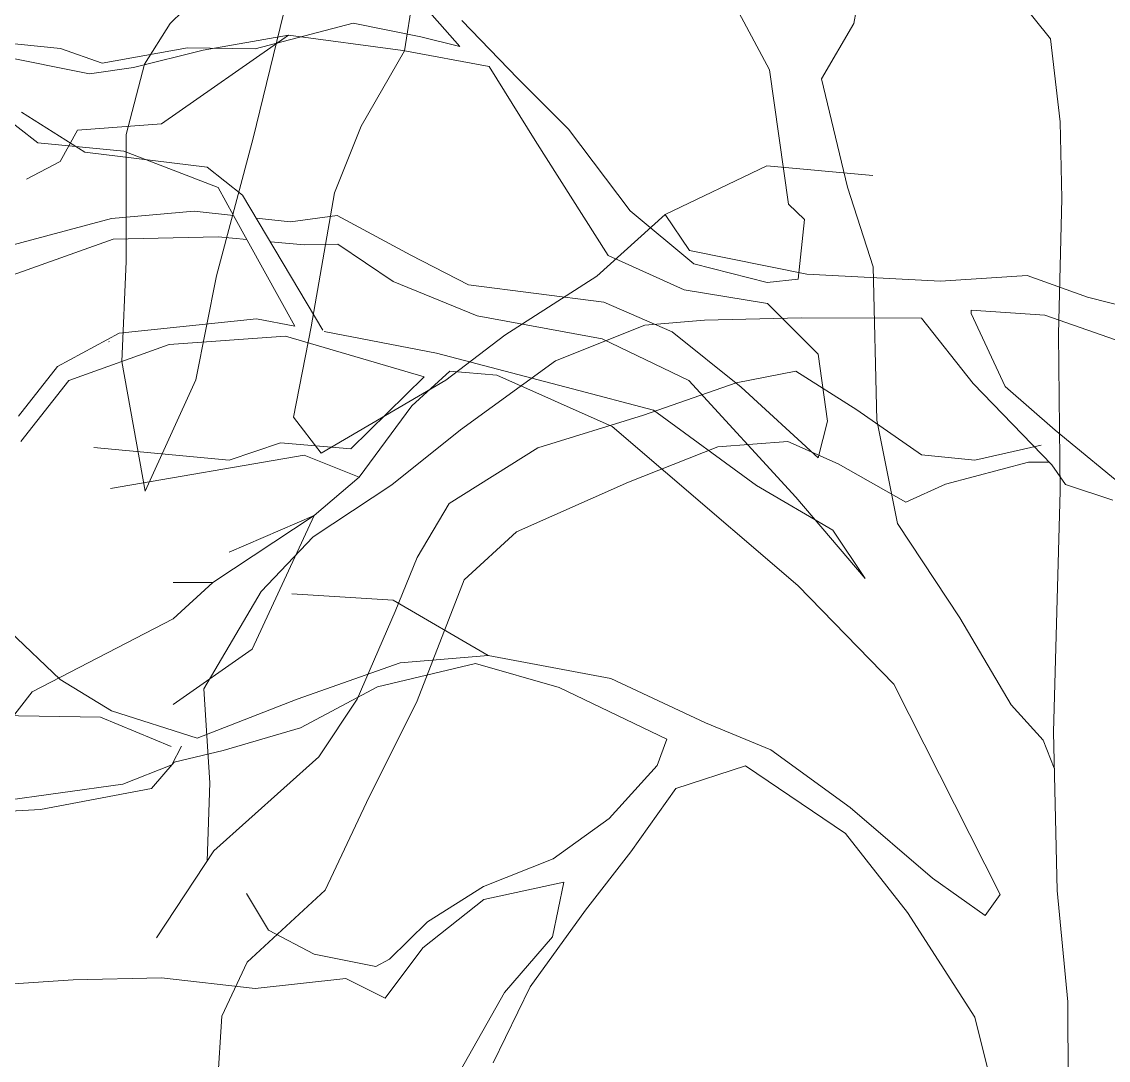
# Model space of a CAD drawing. Header units: millimetres. Extents: x -13512 to 8923, y -6533 to 5096.
# Drawn here: x -696.2 to -462.3, y -2732.4 to -2508.8 of the extents above; entities that cross this region are included whole.
import ezdxf

# ---------------------------------------------------------------- set-up
doc = ezdxf.new("R2010")
doc.units = ezdxf.units.MM
for name, color, linetype, lineweight in [('A-ELEWACJA CIENKA', 11, 'Continuous', 13), ('B-materiały', 9, 'Continuous', 0), ('Layer1', 7, 'Continuous', 0)]:
    doc.layers.add(name, color=color, linetype=linetype, lineweight=lineweight)

# ---------------------------------------------------------------- blocks, each defined once
blk = doc.blocks.new('A$C2EBD462E')
at = {"layer": 'B-materiały'}
for p, q in [((-69.3, 548.61), (-96.72, 583.03)), ((-108.64, 568.21), (-111.59, 551.94)), ((-196.38, 547.02), (-211.9, 564.51)), ((-129.77, 541.98), (-138.57, 558.52)), ((-240.5, 546.47), (-219.41, 552.03)), ((-219.41, 552.03), (-204.81, 549.04)), ((-195.96, 552.62), (-183.91, 540.07)), ((-111.59, 551.94), (-118.55, 540.03)), ((-308.16, 549.25), (-282.4, 546.54)), ((-233.31, 549.45), (-260.64, 530.34)), ((-233.31, 549.45), (-251.66, 546.19)), ((-208.65, 546.15), (-233.31, 549.45)), ((-204.81, 549.04), (-196.38, 547.02)), ((-67.18, 530.78), (-69.3, 548.61)), ((-276.12, 541.11), (-303.63, 546.57)), ((-282.4, 546.54), (-273.38, 543.42)), ((-273.38, 543.42), (-255.03, 546.67)), ((-251.66, 546.19), (-266.65, 542.47)), ((-255.03, 546.67), (-240.5, 546.47)), ((-190.12, 542.71), (-208.65, 546.15)), ((-180.23, 526.75), (-190.12, 542.71)), ((-266.65, 542.47), (-276.12, 541.11)), ((-125.7, 513.04), (-129.77, 541.98)), ((-183.91, 540.07), (-173.03, 529.17)), ((-118.55, 540.03), (-112.94, 516.71)), ((-287.24, 526.25), (-302.05, 537.61)), ((-290.76, 532.86), (-277.14, 524.27)), ((-278.69, 528.99), (-282.45, 522.21)), ((-260.64, 530.34), (-278.69, 528.99)), ((-173.03, 529.17), (-159.74, 511.63)), ((-66.83, 514.26), (-67.18, 530.78)), ((-268.76, 524.48), (-287.24, 526.25)), ((-164.52, 502.01), (-180.23, 526.75)), ((-277.14, 524.27), (-250.8, 521.02)), ((-248.45, 516.61), (-268.76, 524.48)), ((-282.45, 522.21), (-289.72, 518.41)), ((-250.8, 521.02), (-243.21, 515.02)), ((-245.11, 510.58), (-248.45, 516.61)), ((-243.21, 515.02), (-225.88, 485.9)), ((-112.94, 516.71), (-107.48, 499.53)), ((-122.26, 509.77), (-125.7, 513.04)), ((-67.58, 485.05), (-66.83, 514.26)), ((-299.17, 502.55), (-271.42, 509.95)), ((-271.42, 509.95), (-253.59, 511.51)), ((-253.59, 511.51), (-245.11, 510.58)), ((-231.92, 486.81), (-245.11, 510.58)), ((-240.25, 510.05), (-232.86, 509.24)), ((-232.86, 509.24), (-222.84, 510.6)), ((-222.84, 510.6), (-206.98, 502.06)), ((-159.74, 511.63), (-146.05, 500.24)), ((-123.62, 496.89), (-122.26, 509.77)), ((-271, 505.49), (-313.39, 490.46)), ((-248.42, 506.05), (-271, 505.49)), ((-242.27, 505.46), (-248.42, 506.05)), ((-229.94, 504.28), (-237.07, 504.96)), ((-222.68, 504.46), (-229.94, 504.28)), ((-210.75, 496.38), (-222.68, 504.46)), ((-206.98, 502.06), (-194.53, 495.67)), ((-148.14, 494.6), (-164.52, 502.01)), ((-146.05, 500.24), (-130.3, 496.16)), ((-107.48, 499.53), (-106.66, 466.59)), ((-192.69, 489.01), (-210.75, 496.38)), ((-130.3, 496.16), (-123.62, 496.89)), ((-194.53, 495.67), (-165.39, 491.93)), ((-130.19, 491.7), (-148.14, 494.6)), ((-165.39, 491.93), (-150.71, 485.6)), ((-119.3, 480.8), (-130.19, 491.7)), ((-165.75, 484.1), (-192.69, 489.01)), ((-269.75, 485.27), (-240.16, 488.38)), ((-240.16, 488.38), (-231.92, 486.81)), ((-269.75, 485.27), (-283.05, 478.1)), ((-233.92, 484.63), (-259.01, 482.88)), ((-204.09, 475.88), (-233.92, 484.63)), ((-225.64, 485.61), (-201.43, 480.97)), ((-150.71, 485.6), (-135.88, 473.68)), ((-67.17, 451.38), (-67.58, 485.05)), ((-259.01, 482.88), (-280.61, 475.08)), ((-271.97, 483.48), (-271.92, 483.43)), ((-147.09, 475.07), (-165.75, 484.1)), ((-201.43, 480.97), (-172.19, 473.33)), ((-117.26, 466.32), (-119.3, 480.8)), ((-283.05, 478.1), (-291.42, 467.41)), ((-198.54, 477.14), (-206.73, 469.67)), ((-188.46, 476.27), (-198.54, 477.14)), ((-280.61, 475.08), (-290.89, 461.97)), ((-219.91, 460.4), (-204.09, 475.88)), ((-163.6, 465.16), (-188.46, 476.27)), ((-124.12, 449.95), (-147.09, 475.07)), ((-172.19, 473.33), (-154.75, 468.74)), ((-135.88, 473.68), (-119.3, 458.45)), ((-206.73, 469.67), (-218.08, 454.3)), ((-154.75, 468.74), (-132.56, 452.53)), ((-119.3, 458.45), (-117.26, 466.32)), ((-106.66, 466.59), (-102.19, 444.35)), ((-152.18, 455.39), (-163.6, 465.16)), ((-246.09, 457.94), (-235.02, 461.7)), ((-235.02, 461.7), (-219.91, 460.4)), ((-275.18, 460.65), (-260.64, 459.3)), ((-229.93, 459.03), (-271.64, 451.84)), ((-260.64, 459.3), (-246.09, 457.94)), ((-218.08, 454.3), (-229.93, 459.03)), ((-218.08, 454.3), (-227.79, 446.01)), ((-123.64, 430.97), (-152.18, 455.39)), ((-132.56, 452.53), (-116.12, 442.89)), ((-68.66, 399.39), (-67.17, 451.38)), ((-109.15, 432.45), (-124.12, 449.95)), ((-227.79, 446.01), (-249.6, 431.64)), ((-227.79, 446.01), (-246.09, 438.15)), ((-241.08, 417.27), (-227.79, 446.01)), ((-102.19, 444.35), (-88.83, 424.02)), ((-116.12, 442.89), (-109.15, 432.45)), ((-249.6, 431.64), (-258.13, 423.77)), ((-249.6, 431.64), (-258.13, 431.64)), ((-103, 409.7), (-123.64, 430.97)), ((-232.55, 429.2), (-210.74, 427.84)), ((-210.74, 427.84), (-190.3, 415.89)), ((-258.13, 423.77), (-288.47, 408.05)), ((-88.83, 424.02), (-77.75, 405.3)), ((-293.24, 421.06), (-282.45, 410.76)), ((-258.13, 405.33), (-241.08, 417.27)), ((-231.4, 406.48), (-209.25, 414.3)), ((-193.05, 414.15), (-214.15, 409.15)), ((-209.25, 414.3), (-190.3, 415.89)), ((-175.04, 409.01), (-193.05, 414.15)), ((-190.3, 415.89), (-163.92, 410.97)), ((-282.45, 410.76), (-271.42, 403.98)), ((-163.92, 410.97), (-143.57, 401.42)), ((-80.08, 364.46), (-103, 409.7)), ((-288.47, 408.05), (-295.74, 398.83)), ((-214.15, 409.15), (-230.69, 400.36)), ((-151.86, 397.86), (-175.04, 409.01)), ((-252.98, 398.12), (-231.4, 406.48)), ((-77.75, 405.3), (-70.85, 397.65)), ((-273.76, 402.63), (-314.56, 403.28)), ((-258.52, 396.31), (-273.76, 402.63)), ((-271.42, 403.98), (-252.98, 398.12)), ((-230.69, 400.36), (-247.33, 395.47)), ((-143.57, 401.42), (-129.46, 395.63)), ((-153.95, 392.22), (-151.86, 397.86)), ((-70.85, 397.65), (-68.47, 391.65)), ((-67.81, 365.33), (-68.66, 399.39)), ((-258.42, 392.4), (-256.29, 396.36)), ((-247.33, 395.47), (-257.88, 392.97)), ((-129.46, 395.63), (-112.39, 383.21)), ((-257.88, 392.97), (-262.76, 387.26)), ((-268.93, 388.22), (-258.42, 392.4)), ((-164.28, 380.79), (-153.95, 392.22)), ((-134.96, 392.14), (-149.92, 387.29)), ((-113.37, 377.6), (-134.96, 392.14)), ((-307.9, 382.78), (-268.93, 388.22)), ((-262.76, 387.26), (-286.67, 382.75)), ((-149.92, 387.29), (-159.63, 373.64)), ((-286.67, 382.75), (-306.2, 381.7)), ((-112.39, 383.21), (-94.69, 368.01)), ((-176.35, 372.11), (-164.28, 380.79)), ((-100.09, 360.61), (-113.37, 377.6)), ((-191.29, 366.15), (-176.35, 372.11)), ((-159.63, 373.64), (-169.38, 361.11)), ((-94.69, 368.01), (-83.31, 359.91)), ((-203.39, 358.58), (-191.29, 366.15)), ((-174, 367.14), (-191.22, 363.36)), ((-176.49, 355.35), (-174, 367.14)), ((-65.53, 341.37), (-67.81, 365.33)), ((-242.33, 364.66), (-237.57, 356.8)), ((-191.22, 363.36), (-204.37, 352.97)), ((-83.31, 359.91), (-80.08, 364.46)), ((-169.38, 361.11), (-181.25, 344.61)), ((-85.56, 338.07), (-100.09, 360.61)), ((-211.57, 350.56), (-203.39, 358.58)), ((-237.57, 356.8), (-227.79, 351.64)), ((-186.81, 343.36), (-176.49, 355.35)), ((-227.79, 351.64), (-214.5, 348.93)), ((-204.37, 352.97), (-212.47, 342.15)), ((-214.5, 348.93), (-211.57, 350.56)), ((-260.63, 346.53), (-279.61, 346.06)), ((-240.46, 344.25), (-260.63, 346.53)), ((-220.96, 346.41), (-240.46, 344.25)), ((-212.47, 342.15), (-220.96, 346.41)), ((-279.61, 346.06), (-293.55, 345.15)), ((-181.25, 344.61), (-189.22, 328.21)), ((-196.44, 326.35), (-186.81, 343.36)), ((-65.45, 315.67), (-65.53, 341.37)), ((-72.51, 285.33), (-85.56, 338.07))]:
    blk.add_line(p, q, dxfattribs=at)

msp = doc.modelspace()

# ---------------------------------------------------------------- linework, layer by layer
at = {"layer": 'Layer1'}
for p, q in [((-610.69, -2495.66), (-613.79, -2515.12)), ((-610.69, -2495.66), (-613.79, -2515.12)), ((-610.69, -2495.66), (-613.79, -2515.12)), ((-610.69, -2495.66), (-613.79, -2515.12)), ((-610.69, -2495.66), (-613.79, -2515.12)), ((-610.69, -2495.66), (-613.79, -2515.12)), ((-610.69, -2495.66), (-613.79, -2515.12)), ((-610.69, -2495.66), (-613.79, -2515.12)), ((-654.39, -2499.62), (-664.2, -2509.2)), ((-654.39, -2499.62), (-664.2, -2509.2)), ((-654.39, -2499.62), (-664.2, -2509.2)), ((-654.39, -2499.62), (-664.2, -2509.2)), ((-654.39, -2499.62), (-664.2, -2509.2)), ((-654.39, -2499.62), (-664.2, -2509.2)), ((-654.39, -2499.62), (-664.2, -2509.2)), ((-654.39, -2499.62), (-664.2, -2509.2)), ((-664.2, -2509.2), (-669.72, -2517.95)), ((-664.2, -2509.2), (-669.72, -2517.95)), ((-664.2, -2509.2), (-669.72, -2517.95)), ((-664.2, -2509.2), (-669.72, -2517.95)), ((-664.2, -2509.2), (-669.72, -2517.95)), ((-664.2, -2509.2), (-669.72, -2517.95)), ((-664.2, -2509.2), (-669.72, -2517.95)), ((-664.2, -2509.2), (-669.72, -2517.95)), ((-646.35, -2533.88), (-639.84, -2507.16)), ((-646.35, -2533.88), (-639.84, -2507.16)), ((-646.35, -2533.88), (-639.84, -2507.16)), ((-646.35, -2533.88), (-639.84, -2507.16)), ((-646.35, -2533.88), (-639.84, -2507.16)), ((-646.35, -2533.88), (-639.84, -2507.16)), ((-646.35, -2533.88), (-639.84, -2507.16)), ((-646.35, -2533.88), (-639.84, -2507.16)), ((-613.79, -2515.12), (-623.06, -2531.3)), ((-613.79, -2515.12), (-623.06, -2531.3)), ((-613.79, -2515.12), (-623.06, -2531.3)), ((-613.79, -2515.12), (-623.06, -2531.3)), ((-613.79, -2515.12), (-623.06, -2531.3)), ((-613.79, -2515.12), (-623.06, -2531.3)), ((-613.79, -2515.12), (-623.06, -2531.3)), ((-613.79, -2515.12), (-623.06, -2531.3)), ((-669.72, -2517.95), (-673.65, -2533.13)), ((-669.72, -2517.95), (-673.65, -2533.13)), ((-669.72, -2517.95), (-673.65, -2533.13)), ((-669.72, -2517.95), (-673.65, -2533.13)), ((-669.72, -2517.95), (-673.65, -2533.13)), ((-669.72, -2517.95), (-673.65, -2533.13)), ((-669.72, -2517.95), (-673.65, -2533.13)), ((-669.72, -2517.95), (-673.65, -2533.13)), ((-623.06, -2531.3), (-628.82, -2545.65)), ((-623.06, -2531.3), (-628.82, -2545.65)), ((-623.06, -2531.3), (-628.82, -2545.65)), ((-623.06, -2531.3), (-628.82, -2545.65)), ((-623.06, -2531.3), (-628.82, -2545.65)), ((-623.06, -2531.3), (-628.82, -2545.65)), ((-623.06, -2531.3), (-628.82, -2545.65)), ((-623.06, -2531.3), (-628.82, -2545.65)), ((-673.65, -2533.13), (-673.68, -2560.41)), ((-673.65, -2533.13), (-673.68, -2560.41)), ((-673.65, -2533.13), (-673.68, -2560.41)), ((-673.65, -2533.13), (-673.68, -2560.41)), ((-673.65, -2533.13), (-673.68, -2560.41)), ((-673.65, -2533.13), (-673.68, -2560.41)), ((-673.65, -2533.13), (-673.68, -2560.41)), ((-673.65, -2533.13), (-673.68, -2560.41)), ((-654.22, -2563.51), (-646.35, -2533.88)), ((-654.22, -2563.51), (-646.35, -2533.88)), ((-654.22, -2563.51), (-646.35, -2533.88)), ((-654.22, -2563.51), (-646.35, -2533.88)), ((-654.22, -2563.51), (-646.35, -2533.88)), ((-654.22, -2563.51), (-646.35, -2533.88)), ((-654.22, -2563.51), (-646.35, -2533.88)), ((-654.22, -2563.51), (-646.35, -2533.88)), ((-557.63, -2550.33), (-535.81, -2539.85)), ((-557.63, -2550.33), (-535.81, -2539.85)), ((-557.63, -2550.33), (-535.81, -2539.85)), ((-557.63, -2550.33), (-535.81, -2539.85)), ((-557.63, -2550.33), (-535.81, -2539.85)), ((-557.63, -2550.33), (-535.81, -2539.85)), ((-557.63, -2550.33), (-535.81, -2539.85)), ((-557.63, -2550.33), (-535.81, -2539.85)), ((-535.81, -2539.85), (-512.93, -2541.94)), ((-535.81, -2539.85), (-512.93, -2541.94)), ((-535.81, -2539.85), (-512.93, -2541.94)), ((-535.81, -2539.85), (-512.93, -2541.94)), ((-535.81, -2539.85), (-512.93, -2541.94)), ((-535.81, -2539.85), (-512.93, -2541.94)), ((-535.81, -2539.85), (-512.93, -2541.94)), ((-535.81, -2539.85), (-512.93, -2541.94)), ((-628.82, -2545.65), (-633.85, -2574.49)), ((-628.82, -2545.65), (-633.85, -2574.49)), ((-628.82, -2545.65), (-633.85, -2574.49)), ((-628.82, -2545.65), (-633.85, -2574.49)), ((-628.82, -2545.65), (-633.85, -2574.49)), ((-628.82, -2545.65), (-633.85, -2574.49)), ((-628.82, -2545.65), (-633.85, -2574.49)), ((-628.82, -2545.65), (-633.85, -2574.49)), ((-572.38, -2563.62), (-557.63, -2550.33)), ((-572.38, -2563.62), (-557.63, -2550.33)), ((-572.38, -2563.62), (-557.63, -2550.33)), ((-572.38, -2563.62), (-557.63, -2550.33)), ((-572.38, -2563.62), (-557.63, -2550.33)), ((-572.38, -2563.62), (-557.63, -2550.33)), ((-572.38, -2563.62), (-557.63, -2550.33)), ((-572.38, -2563.62), (-557.63, -2550.33)), ((-557.63, -2550.33), (-552.41, -2558.09)), ((-557.63, -2550.33), (-552.41, -2558.09)), ((-557.63, -2550.33), (-552.41, -2558.09)), ((-557.63, -2550.33), (-552.41, -2558.09)), ((-557.63, -2550.33), (-552.41, -2558.09)), ((-557.63, -2550.33), (-552.41, -2558.09)), ((-557.63, -2550.33), (-552.41, -2558.09)), ((-557.63, -2550.33), (-552.41, -2558.09)), ((-552.41, -2558.09), (-527.16, -2563.2)), ((-552.41, -2558.09), (-527.16, -2563.2)), ((-552.41, -2558.09), (-527.16, -2563.2)), ((-552.41, -2558.09), (-527.16, -2563.2)), ((-552.41, -2558.09), (-527.16, -2563.2)), ((-552.41, -2558.09), (-527.16, -2563.2)), ((-552.41, -2558.09), (-527.16, -2563.2)), ((-552.41, -2558.09), (-527.16, -2563.2)), ((-673.68, -2560.41), (-674.58, -2581.97)), ((-673.68, -2560.41), (-674.58, -2581.97)), ((-673.68, -2560.41), (-674.58, -2581.97)), ((-673.68, -2560.41), (-674.58, -2581.97)), ((-673.68, -2560.41), (-674.58, -2581.97)), ((-673.68, -2560.41), (-674.58, -2581.97)), ((-673.68, -2560.41), (-674.58, -2581.97)), ((-673.68, -2560.41), (-674.58, -2581.97)), ((-527.16, -2563.2), (-498.4, -2564.64)), ((-527.16, -2563.2), (-498.4, -2564.64)), ((-527.16, -2563.2), (-498.4, -2564.64)), ((-527.16, -2563.2), (-498.4, -2564.64)), ((-527.16, -2563.2), (-498.4, -2564.64)), ((-527.16, -2563.2), (-498.4, -2564.64)), ((-527.16, -2563.2), (-498.4, -2564.64)), ((-527.16, -2563.2), (-498.4, -2564.64)), ((-658.69, -2585.88), (-654.22, -2563.51)), ((-658.69, -2585.88), (-654.22, -2563.51)), ((-658.69, -2585.88), (-654.22, -2563.51)), ((-658.69, -2585.88), (-654.22, -2563.51)), ((-658.69, -2585.88), (-654.22, -2563.51)), ((-658.69, -2585.88), (-654.22, -2563.51)), ((-658.69, -2585.88), (-654.22, -2563.51)), ((-658.69, -2585.88), (-654.22, -2563.51)), ((-592.16, -2576.32), (-572.38, -2563.62)), ((-592.16, -2576.32), (-572.38, -2563.62)), ((-592.16, -2576.32), (-572.38, -2563.62)), ((-592.16, -2576.32), (-572.38, -2563.62)), ((-592.16, -2576.32), (-572.38, -2563.62)), ((-592.16, -2576.32), (-572.38, -2563.62)), ((-592.16, -2576.32), (-572.38, -2563.62)), ((-592.16, -2576.32), (-572.38, -2563.62)), ((-498.4, -2564.64), (-479.77, -2563.45)), ((-498.4, -2564.64), (-479.77, -2563.45)), ((-498.4, -2564.64), (-479.77, -2563.45)), ((-498.4, -2564.64), (-479.77, -2563.45)), ((-498.4, -2564.64), (-479.77, -2563.45)), ((-498.4, -2564.64), (-479.77, -2563.45)), ((-498.4, -2564.64), (-479.77, -2563.45)), ((-498.4, -2564.64), (-479.77, -2563.45)), ((-479.77, -2563.45), (-466.73, -2568.15)), ((-479.77, -2563.45), (-466.73, -2568.15)), ((-479.77, -2563.45), (-466.73, -2568.15)), ((-479.77, -2563.45), (-466.73, -2568.15)), ((-479.77, -2563.45), (-466.73, -2568.15)), ((-479.77, -2563.45), (-466.73, -2568.15)), ((-479.77, -2563.45), (-466.73, -2568.15)), ((-479.77, -2563.45), (-466.73, -2568.15)), ((-466.73, -2568.15), (-448.66, -2572.72)), ((-466.73, -2568.15), (-448.66, -2572.72)), ((-466.73, -2568.15), (-448.66, -2572.72)), ((-466.73, -2568.15), (-448.66, -2572.72)), ((-466.73, -2568.15), (-448.66, -2572.72)), ((-466.73, -2568.15), (-448.66, -2572.72)), ((-466.73, -2568.15), (-448.66, -2572.72)), ((-466.73, -2568.15), (-448.66, -2572.72)), ((-528.36, -2572.57), (-549.16, -2573.09)), ((-528.36, -2572.57), (-549.16, -2573.09)), ((-528.36, -2572.57), (-549.16, -2573.09)), ((-528.36, -2572.57), (-549.16, -2573.09)), ((-528.36, -2572.57), (-549.16, -2573.09)), ((-528.36, -2572.57), (-549.16, -2573.09)), ((-528.36, -2572.57), (-549.16, -2573.09)), ((-528.36, -2572.57), (-549.16, -2573.09)), ((-502.51, -2572.64), (-528.36, -2572.57)), ((-502.51, -2572.64), (-528.36, -2572.57)), ((-502.51, -2572.64), (-528.36, -2572.57)), ((-502.51, -2572.64), (-528.36, -2572.57)), ((-502.51, -2572.64), (-528.36, -2572.57)), ((-502.51, -2572.64), (-528.36, -2572.57)), ((-502.51, -2572.64), (-528.36, -2572.57)), ((-502.51, -2572.64), (-528.36, -2572.57)), ((-475.96, -2571.97), (-491.78, -2570.93)), ((-491.78, -2570.93), (-491.77, -2571.65)), ((-475.96, -2571.97), (-491.78, -2570.93)), ((-491.78, -2570.93), (-491.77, -2571.65)), ((-475.96, -2571.97), (-491.78, -2570.93)), ((-491.78, -2570.93), (-491.77, -2571.65)), ((-475.96, -2571.97), (-491.78, -2570.93)), ((-491.78, -2570.93), (-491.77, -2571.65)), ((-475.96, -2571.97), (-491.78, -2570.93)), ((-491.78, -2570.93), (-491.77, -2571.65)), ((-475.96, -2571.97), (-491.78, -2570.93)), ((-491.78, -2570.93), (-491.77, -2571.65)), ((-475.96, -2571.97), (-491.78, -2570.93)), ((-491.78, -2570.93), (-491.77, -2571.65)), ((-475.96, -2571.97), (-491.78, -2570.93)), ((-491.78, -2570.93), (-491.77, -2571.65)), ((-491.77, -2571.65), (-484.46, -2587.35)), ((-491.77, -2571.65), (-484.46, -2587.35)), ((-491.77, -2571.65), (-484.46, -2587.35)), ((-491.77, -2571.65), (-484.46, -2587.35)), ((-491.77, -2571.65), (-484.46, -2587.35)), ((-491.77, -2571.65), (-484.46, -2587.35)), ((-491.77, -2571.65), (-484.46, -2587.35)), ((-491.77, -2571.65), (-484.46, -2587.35)), ((-460.75, -2577.33), (-475.96, -2571.97)), ((-460.75, -2577.33), (-475.96, -2571.97)), ((-460.75, -2577.33), (-475.96, -2571.97)), ((-460.75, -2577.33), (-475.96, -2571.97)), ((-460.75, -2577.33), (-475.96, -2571.97)), ((-460.75, -2577.33), (-475.96, -2571.97)), ((-460.75, -2577.33), (-475.96, -2571.97)), ((-460.75, -2577.33), (-475.96, -2571.97)), ((-633.85, -2574.49), (-637.67, -2593.97)), ((-633.85, -2574.49), (-637.67, -2593.97)), ((-633.85, -2574.49), (-637.67, -2593.97)), ((-633.85, -2574.49), (-637.67, -2593.97)), ((-633.85, -2574.49), (-637.67, -2593.97)), ((-633.85, -2574.49), (-637.67, -2593.97)), ((-633.85, -2574.49), (-637.67, -2593.97)), ((-633.85, -2574.49), (-637.67, -2593.97)), ((-562.06, -2574.13), (-581.25, -2581.79)), ((-562.06, -2574.13), (-581.25, -2581.79)), ((-562.06, -2574.13), (-581.25, -2581.79)), ((-562.06, -2574.13), (-581.25, -2581.79)), ((-562.06, -2574.13), (-581.25, -2581.79)), ((-562.06, -2574.13), (-581.25, -2581.79)), ((-562.06, -2574.13), (-581.25, -2581.79)), ((-562.06, -2574.13), (-581.25, -2581.79)), ((-549.16, -2573.09), (-562.06, -2574.13)), ((-549.16, -2573.09), (-562.06, -2574.13)), ((-549.16, -2573.09), (-562.06, -2574.13)), ((-549.16, -2573.09), (-562.06, -2574.13)), ((-549.16, -2573.09), (-562.06, -2574.13)), ((-549.16, -2573.09), (-562.06, -2574.13)), ((-549.16, -2573.09), (-562.06, -2574.13)), ((-549.16, -2573.09), (-562.06, -2574.13)), ((-491.39, -2586.72), (-502.51, -2572.64)), ((-491.39, -2586.72), (-502.51, -2572.64)), ((-491.39, -2586.72), (-502.51, -2572.64)), ((-491.39, -2586.72), (-502.51, -2572.64)), ((-491.39, -2586.72), (-502.51, -2572.64)), ((-491.39, -2586.72), (-502.51, -2572.64)), ((-491.39, -2586.72), (-502.51, -2572.64)), ((-491.39, -2586.72), (-502.51, -2572.64)), ((-604.84, -2585.97), (-592.16, -2576.32)), ((-604.84, -2585.97), (-592.16, -2576.32)), ((-604.84, -2585.97), (-592.16, -2576.32)), ((-604.84, -2585.97), (-592.16, -2576.32)), ((-604.84, -2585.97), (-592.16, -2576.32)), ((-604.84, -2585.97), (-592.16, -2576.32)), ((-604.84, -2585.97), (-592.16, -2576.32)), ((-604.84, -2585.97), (-592.16, -2576.32)), ((-581.25, -2581.79), (-601.7, -2596.66)), ((-581.25, -2581.79), (-601.7, -2596.66)), ((-581.25, -2581.79), (-601.7, -2596.66)), ((-581.25, -2581.79), (-601.7, -2596.66)), ((-581.25, -2581.79), (-601.7, -2596.66)), ((-581.25, -2581.79), (-601.7, -2596.66)), ((-581.25, -2581.79), (-601.7, -2596.66)), ((-581.25, -2581.79), (-601.7, -2596.66)), ((-674.58, -2581.97), (-669.57, -2609.85)), ((-674.58, -2581.97), (-669.57, -2609.85)), ((-674.58, -2581.97), (-669.57, -2609.85)), ((-674.58, -2581.97), (-669.57, -2609.85)), ((-674.58, -2581.97), (-669.57, -2609.85)), ((-674.58, -2581.97), (-669.57, -2609.85)), ((-674.58, -2581.97), (-669.57, -2609.85)), ((-674.58, -2581.97), (-669.57, -2609.85)), ((-542.37, -2586.56), (-529.51, -2584.08)), ((-542.37, -2586.56), (-529.51, -2584.08)), ((-542.37, -2586.56), (-529.51, -2584.08)), ((-542.37, -2586.56), (-529.51, -2584.08)), ((-542.37, -2586.56), (-529.51, -2584.08)), ((-542.37, -2586.56), (-529.51, -2584.08)), ((-542.37, -2586.56), (-529.51, -2584.08)), ((-542.37, -2586.56), (-529.51, -2584.08)), ((-529.51, -2584.08), (-516.37, -2592.37)), ((-529.51, -2584.08), (-516.37, -2592.37)), ((-529.51, -2584.08), (-516.37, -2592.37)), ((-529.51, -2584.08), (-516.37, -2592.37)), ((-529.51, -2584.08), (-516.37, -2592.37)), ((-529.51, -2584.08), (-516.37, -2592.37)), ((-529.51, -2584.08), (-516.37, -2592.37)), ((-529.51, -2584.08), (-516.37, -2592.37)), ((-669.57, -2609.85), (-658.69, -2585.88)), ((-669.57, -2609.85), (-658.69, -2585.88)), ((-669.57, -2609.85), (-658.69, -2585.88)), ((-669.57, -2609.85), (-658.69, -2585.88)), ((-669.57, -2609.85), (-658.69, -2585.88)), ((-669.57, -2609.85), (-658.69, -2585.88)), ((-669.57, -2609.85), (-658.69, -2585.88)), ((-669.57, -2609.85), (-658.69, -2585.88)), ((-631.73, -2601.72), (-604.84, -2585.97)), ((-631.73, -2601.72), (-604.84, -2585.97)), ((-631.73, -2601.72), (-604.84, -2585.97)), ((-631.73, -2601.72), (-604.84, -2585.97)), ((-631.73, -2601.72), (-604.84, -2585.97)), ((-631.73, -2601.72), (-604.84, -2585.97)), ((-631.73, -2601.72), (-604.84, -2585.97)), ((-631.73, -2601.72), (-604.84, -2585.97)), ((-562.29, -2593.52), (-542.37, -2586.56)), ((-562.29, -2593.52), (-542.37, -2586.56)), ((-562.29, -2593.52), (-542.37, -2586.56)), ((-562.29, -2593.52), (-542.37, -2586.56)), ((-562.29, -2593.52), (-542.37, -2586.56)), ((-562.29, -2593.52), (-542.37, -2586.56)), ((-562.29, -2593.52), (-542.37, -2586.56)), ((-562.29, -2593.52), (-542.37, -2586.56)), ((-474.44, -2604.24), (-491.39, -2586.72)), ((-474.44, -2604.24), (-491.39, -2586.72)), ((-474.44, -2604.24), (-491.39, -2586.72)), ((-474.44, -2604.24), (-491.39, -2586.72)), ((-474.44, -2604.24), (-491.39, -2586.72)), ((-474.44, -2604.24), (-491.39, -2586.72)), ((-474.44, -2604.24), (-491.39, -2586.72)), ((-474.44, -2604.24), (-491.39, -2586.72)), ((-484.46, -2587.35), (-473.71, -2596.71)), ((-484.46, -2587.35), (-473.71, -2596.71)), ((-484.46, -2587.35), (-473.71, -2596.71)), ((-484.46, -2587.35), (-473.71, -2596.71)), ((-484.46, -2587.35), (-473.71, -2596.71)), ((-484.46, -2587.35), (-473.71, -2596.71)), ((-484.46, -2587.35), (-473.71, -2596.71)), ((-484.46, -2587.35), (-473.71, -2596.71)), ((-585.09, -2600.55), (-562.29, -2593.52)), ((-585.09, -2600.55), (-562.29, -2593.52)), ((-585.09, -2600.55), (-562.29, -2593.52)), ((-585.09, -2600.55), (-562.29, -2593.52)), ((-585.09, -2600.55), (-562.29, -2593.52)), ((-585.09, -2600.55), (-562.29, -2593.52)), ((-585.09, -2600.55), (-562.29, -2593.52)), ((-585.09, -2600.55), (-562.29, -2593.52)), ((-516.37, -2592.37), (-502.49, -2602.07)), ((-516.37, -2592.37), (-502.49, -2602.07)), ((-516.37, -2592.37), (-502.49, -2602.07)), ((-516.37, -2592.37), (-502.49, -2602.07)), ((-516.37, -2592.37), (-502.49, -2602.07)), ((-516.37, -2592.37), (-502.49, -2602.07)), ((-516.37, -2592.37), (-502.49, -2602.07)), ((-516.37, -2592.37), (-502.49, -2602.07)), ((-637.67, -2593.97), (-631.73, -2601.72)), ((-637.67, -2593.97), (-631.73, -2601.72)), ((-637.67, -2593.97), (-631.73, -2601.72)), ((-637.67, -2593.97), (-631.73, -2601.72)), ((-637.67, -2593.97), (-631.73, -2601.72)), ((-637.67, -2593.97), (-631.73, -2601.72)), ((-637.67, -2593.97), (-631.73, -2601.72)), ((-637.67, -2593.97), (-631.73, -2601.72)), ((-601.7, -2596.66), (-616.48, -2608.52)), ((-601.7, -2596.66), (-616.48, -2608.52)), ((-601.7, -2596.66), (-616.48, -2608.52)), ((-601.7, -2596.66), (-616.48, -2608.52)), ((-601.7, -2596.66), (-616.48, -2608.52)), ((-601.7, -2596.66), (-616.48, -2608.52)), ((-601.7, -2596.66), (-616.48, -2608.52)), ((-601.7, -2596.66), (-616.48, -2608.52)), ((-473.71, -2596.71), (-449.72, -2616.54)), ((-473.71, -2596.71), (-449.72, -2616.54)), ((-473.71, -2596.71), (-449.72, -2616.54)), ((-473.71, -2596.71), (-449.72, -2616.54)), ((-473.71, -2596.71), (-449.72, -2616.54)), ((-473.71, -2596.71), (-449.72, -2616.54)), ((-473.71, -2596.71), (-449.72, -2616.54)), ((-473.71, -2596.71), (-449.72, -2616.54)), ((-604.18, -2612.52), (-585.09, -2600.55)), ((-604.18, -2612.52), (-585.09, -2600.55)), ((-604.18, -2612.52), (-585.09, -2600.55)), ((-604.18, -2612.52), (-585.09, -2600.55)), ((-604.18, -2612.52), (-585.09, -2600.55)), ((-604.18, -2612.52), (-585.09, -2600.55)), ((-604.18, -2612.52), (-585.09, -2600.55)), ((-604.18, -2612.52), (-585.09, -2600.55)), ((-546.33, -2600.3), (-565.52, -2607.96)), ((-546.33, -2600.3), (-565.52, -2607.96)), ((-546.33, -2600.3), (-565.52, -2607.96)), ((-546.33, -2600.3), (-565.52, -2607.96)), ((-546.33, -2600.3), (-565.52, -2607.96)), ((-546.33, -2600.3), (-565.52, -2607.96)), ((-546.33, -2600.3), (-565.52, -2607.96)), ((-546.33, -2600.3), (-565.52, -2607.96)), ((-531.28, -2599.2), (-546.33, -2600.3)), ((-531.28, -2599.2), (-546.33, -2600.3)), ((-531.28, -2599.2), (-546.33, -2600.3)), ((-531.28, -2599.2), (-546.33, -2600.3)), ((-531.28, -2599.2), (-546.33, -2600.3)), ((-531.28, -2599.2), (-546.33, -2600.3)), ((-531.28, -2599.2), (-546.33, -2600.3)), ((-531.28, -2599.2), (-546.33, -2600.3)), ((-520.39, -2603.96), (-531.28, -2599.2)), ((-520.39, -2603.96), (-531.28, -2599.2)), ((-520.39, -2603.96), (-531.28, -2599.2)), ((-520.39, -2603.96), (-531.28, -2599.2)), ((-520.39, -2603.96), (-531.28, -2599.2)), ((-520.39, -2603.96), (-531.28, -2599.2)), ((-520.39, -2603.96), (-531.28, -2599.2)), ((-520.39, -2603.96), (-531.28, -2599.2)), ((-490.98, -2603.22), (-476.7, -2599.99)), ((-490.98, -2603.22), (-476.7, -2599.99)), ((-490.98, -2603.22), (-476.7, -2599.99)), ((-490.98, -2603.22), (-476.7, -2599.99)), ((-490.98, -2603.22), (-476.7, -2599.99)), ((-490.98, -2603.22), (-476.7, -2599.99)), ((-490.98, -2603.22), (-476.7, -2599.99)), ((-490.98, -2603.22), (-476.7, -2599.99)), ((-502.49, -2602.07), (-490.98, -2603.22)), ((-502.49, -2602.07), (-490.98, -2603.22)), ((-502.49, -2602.07), (-490.98, -2603.22)), ((-502.49, -2602.07), (-490.98, -2603.22)), ((-502.49, -2602.07), (-490.98, -2603.22)), ((-502.49, -2602.07), (-490.98, -2603.22)), ((-502.49, -2602.07), (-490.98, -2603.22)), ((-502.49, -2602.07), (-490.98, -2603.22)), ((-505.83, -2612.21), (-520.39, -2603.96)), ((-505.83, -2612.21), (-520.39, -2603.96)), ((-505.83, -2612.21), (-520.39, -2603.96)), ((-505.83, -2612.21), (-520.39, -2603.96)), ((-505.83, -2612.21), (-520.39, -2603.96)), ((-505.83, -2612.21), (-520.39, -2603.96)), ((-505.83, -2612.21), (-520.39, -2603.96)), ((-505.83, -2612.21), (-520.39, -2603.96)), ((-479.48, -2603.65), (-497.31, -2608.4)), ((-479.48, -2603.65), (-497.31, -2608.4)), ((-479.48, -2603.65), (-497.31, -2608.4)), ((-479.48, -2603.65), (-497.31, -2608.4)), ((-479.48, -2603.65), (-497.31, -2608.4)), ((-479.48, -2603.65), (-497.31, -2608.4)), ((-479.48, -2603.65), (-497.31, -2608.4)), ((-479.48, -2603.65), (-497.31, -2608.4)), ((-474.9, -2603.62), (-479.48, -2603.65)), ((-474.9, -2603.62), (-479.48, -2603.65)), ((-474.9, -2603.62), (-479.48, -2603.65)), ((-474.9, -2603.62), (-479.48, -2603.65)), ((-474.9, -2603.62), (-479.48, -2603.65)), ((-474.9, -2603.62), (-479.48, -2603.65)), ((-474.9, -2603.62), (-479.48, -2603.65)), ((-474.9, -2603.62), (-479.48, -2603.65)), ((-471.46, -2608.47), (-474.44, -2604.24)), ((-471.46, -2608.47), (-474.44, -2604.24)), ((-471.46, -2608.47), (-474.44, -2604.24)), ((-471.46, -2608.47), (-474.44, -2604.24)), ((-471.46, -2608.47), (-474.44, -2604.24)), ((-471.46, -2608.47), (-474.44, -2604.24)), ((-471.46, -2608.47), (-474.44, -2604.24)), ((-471.46, -2608.47), (-474.44, -2604.24)), ((-616.48, -2608.52), (-633.43, -2619.71)), ((-616.48, -2608.52), (-633.43, -2619.71)), ((-616.48, -2608.52), (-633.43, -2619.71)), ((-616.48, -2608.52), (-633.43, -2619.71)), ((-616.48, -2608.52), (-633.43, -2619.71)), ((-616.48, -2608.52), (-633.43, -2619.71)), ((-616.48, -2608.52), (-633.43, -2619.71)), ((-616.48, -2608.52), (-633.43, -2619.71)), ((-565.52, -2607.96), (-589.66, -2618.61)), ((-565.52, -2607.96), (-589.66, -2618.61)), ((-565.52, -2607.96), (-589.66, -2618.61)), ((-565.52, -2607.96), (-589.66, -2618.61)), ((-565.52, -2607.96), (-589.66, -2618.61)), ((-565.52, -2607.96), (-589.66, -2618.61)), ((-565.52, -2607.96), (-589.66, -2618.61)), ((-565.52, -2607.96), (-589.66, -2618.61)), ((-497.31, -2608.4), (-505.83, -2612.21)), ((-497.31, -2608.4), (-505.83, -2612.21)), ((-497.31, -2608.4), (-505.83, -2612.21)), ((-497.31, -2608.4), (-505.83, -2612.21)), ((-497.31, -2608.4), (-505.83, -2612.21)), ((-497.31, -2608.4), (-505.83, -2612.21)), ((-497.31, -2608.4), (-505.83, -2612.21)), ((-497.31, -2608.4), (-505.83, -2612.21)), ((-461.33, -2611.81), (-471.46, -2608.47)), ((-461.33, -2611.81), (-471.46, -2608.47)), ((-461.33, -2611.81), (-471.46, -2608.47)), ((-461.33, -2611.81), (-471.46, -2608.47)), ((-461.33, -2611.81), (-471.46, -2608.47)), ((-461.33, -2611.81), (-471.46, -2608.47)), ((-461.33, -2611.81), (-471.46, -2608.47)), ((-461.33, -2611.81), (-471.46, -2608.47)), ((-611.06, -2624.18), (-604.18, -2612.52)), ((-611.06, -2624.18), (-604.18, -2612.52)), ((-611.06, -2624.18), (-604.18, -2612.52)), ((-611.06, -2624.18), (-604.18, -2612.52)), ((-611.06, -2624.18), (-604.18, -2612.52)), ((-611.06, -2624.18), (-604.18, -2612.52)), ((-611.06, -2624.18), (-604.18, -2612.52)), ((-611.06, -2624.18), (-604.18, -2612.52)), ((-589.66, -2618.61), (-600.89, -2628.95)), ((-589.66, -2618.61), (-600.89, -2628.95)), ((-589.66, -2618.61), (-600.89, -2628.95)), ((-589.66, -2618.61), (-600.89, -2628.95)), ((-589.66, -2618.61), (-600.89, -2628.95)), ((-589.66, -2618.61), (-600.89, -2628.95)), ((-589.66, -2618.61), (-600.89, -2628.95)), ((-589.66, -2618.61), (-600.89, -2628.95)), ((-633.43, -2619.71), (-644.62, -2631.48)), ((-633.43, -2619.71), (-644.62, -2631.48)), ((-633.43, -2619.71), (-644.62, -2631.48)), ((-633.43, -2619.71), (-644.62, -2631.48)), ((-633.43, -2619.71), (-644.62, -2631.48)), ((-633.43, -2619.71), (-644.62, -2631.48)), ((-633.43, -2619.71), (-644.62, -2631.48)), ((-633.43, -2619.71), (-644.62, -2631.48)), ((-615.8, -2635.78), (-611.06, -2624.18)), ((-615.8, -2635.78), (-611.06, -2624.18)), ((-615.8, -2635.78), (-611.06, -2624.18)), ((-615.8, -2635.78), (-611.06, -2624.18)), ((-615.8, -2635.78), (-611.06, -2624.18)), ((-615.8, -2635.78), (-611.06, -2624.18)), ((-615.8, -2635.78), (-611.06, -2624.18)), ((-615.8, -2635.78), (-611.06, -2624.18)), ((-600.89, -2628.95), (-611.01, -2655.04)), ((-600.89, -2628.95), (-611.01, -2655.04)), ((-600.89, -2628.95), (-611.01, -2655.04)), ((-600.89, -2628.95), (-611.01, -2655.04)), ((-600.89, -2628.95), (-611.01, -2655.04)), ((-600.89, -2628.95), (-611.01, -2655.04)), ((-600.89, -2628.95), (-611.01, -2655.04)), ((-600.89, -2628.95), (-611.01, -2655.04)), ((-644.62, -2631.48), (-656.97, -2652.41)), ((-644.62, -2631.48), (-656.97, -2652.41)), ((-644.62, -2631.48), (-656.97, -2652.41)), ((-644.62, -2631.48), (-656.97, -2652.41)), ((-644.62, -2631.48), (-656.97, -2652.41)), ((-644.62, -2631.48), (-656.97, -2652.41)), ((-644.62, -2631.48), (-656.97, -2652.41)), ((-644.62, -2631.48), (-656.97, -2652.41)), ((-623.94, -2654.65), (-615.8, -2635.78)), ((-623.94, -2654.65), (-615.8, -2635.78)), ((-623.94, -2654.65), (-615.8, -2635.78)), ((-623.94, -2654.65), (-615.8, -2635.78)), ((-623.94, -2654.65), (-615.8, -2635.78)), ((-623.94, -2654.65), (-615.8, -2635.78)), ((-623.94, -2654.65), (-615.8, -2635.78)), ((-623.94, -2654.65), (-615.8, -2635.78)), ((-656.97, -2652.41), (-655.68, -2672.62)), ((-656.97, -2652.41), (-655.68, -2672.62)), ((-656.97, -2652.41), (-655.68, -2672.62)), ((-656.97, -2652.41), (-655.68, -2672.62)), ((-656.97, -2652.41), (-655.68, -2672.62)), ((-656.97, -2652.41), (-655.68, -2672.62)), ((-656.97, -2652.41), (-655.68, -2672.62)), ((-656.97, -2652.41), (-655.68, -2672.62)), ((-632.24, -2667.06), (-623.94, -2654.65)), ((-632.24, -2667.06), (-623.94, -2654.65)), ((-632.24, -2667.06), (-623.94, -2654.65)), ((-632.24, -2667.06), (-623.94, -2654.65)), ((-632.24, -2667.06), (-623.94, -2654.65)), ((-632.24, -2667.06), (-623.94, -2654.65)), ((-632.24, -2667.06), (-623.94, -2654.65)), ((-632.24, -2667.06), (-623.94, -2654.65)), ((-611.01, -2655.04), (-621.95, -2676.86)), ((-611.01, -2655.04), (-621.95, -2676.86)), ((-611.01, -2655.04), (-621.95, -2676.86)), ((-611.01, -2655.04), (-621.95, -2676.86)), ((-611.01, -2655.04), (-621.95, -2676.86)), ((-611.01, -2655.04), (-621.95, -2676.86)), ((-611.01, -2655.04), (-621.95, -2676.86)), ((-611.01, -2655.04), (-621.95, -2676.86)), ((-654.77, -2687.27), (-632.24, -2667.06)), ((-654.77, -2687.27), (-632.24, -2667.06)), ((-654.77, -2687.27), (-632.24, -2667.06)), ((-654.77, -2687.27), (-632.24, -2667.06)), ((-654.77, -2687.27), (-632.24, -2667.06)), ((-654.77, -2687.27), (-632.24, -2667.06)), ((-654.77, -2687.27), (-632.24, -2667.06)), ((-654.77, -2687.27), (-632.24, -2667.06)), ((-655.68, -2672.62), (-656.27, -2689.53)), ((-655.68, -2672.62), (-656.27, -2689.53)), ((-655.68, -2672.62), (-656.27, -2689.53)), ((-655.68, -2672.62), (-656.27, -2689.53)), ((-655.68, -2672.62), (-656.27, -2689.53)), ((-655.68, -2672.62), (-656.27, -2689.53)), ((-655.68, -2672.62), (-656.27, -2689.53)), ((-655.68, -2672.62), (-656.27, -2689.53)), ((-621.95, -2676.86), (-630.81, -2695.74)), ((-621.95, -2676.86), (-630.81, -2695.74)), ((-621.95, -2676.86), (-630.81, -2695.74)), ((-621.95, -2676.86), (-630.81, -2695.74)), ((-621.95, -2676.86), (-630.81, -2695.74)), ((-621.95, -2676.86), (-630.81, -2695.74)), ((-621.95, -2676.86), (-630.81, -2695.74)), ((-621.95, -2676.86), (-630.81, -2695.74)), ((-667.17, -2705.99), (-654.77, -2687.27)), ((-667.17, -2705.99), (-654.77, -2687.27)), ((-667.17, -2705.99), (-654.77, -2687.27)), ((-667.17, -2705.99), (-654.77, -2687.27)), ((-667.17, -2705.99), (-654.77, -2687.27)), ((-667.17, -2705.99), (-654.77, -2687.27)), ((-667.17, -2705.99), (-654.77, -2687.27)), ((-667.17, -2705.99), (-654.77, -2687.27)), ((-630.81, -2695.74), (-647.65, -2711.24)), ((-630.81, -2695.74), (-647.65, -2711.24)), ((-630.81, -2695.74), (-647.65, -2711.24)), ((-630.81, -2695.74), (-647.65, -2711.24)), ((-630.81, -2695.74), (-647.65, -2711.24)), ((-630.81, -2695.74), (-647.65, -2711.24)), ((-630.81, -2695.74), (-647.65, -2711.24)), ((-630.81, -2695.74), (-647.65, -2711.24)), ((-647.65, -2711.24), (-653.1, -2722.87)), ((-647.65, -2711.24), (-653.1, -2722.87)), ((-647.65, -2711.24), (-653.1, -2722.87)), ((-647.65, -2711.24), (-653.1, -2722.87)), ((-647.65, -2711.24), (-653.1, -2722.87)), ((-647.65, -2711.24), (-653.1, -2722.87)), ((-647.65, -2711.24), (-653.1, -2722.87)), ((-647.65, -2711.24), (-653.1, -2722.87)), ((-653.1, -2722.87), (-658.91, -2818.64)), ((-653.1, -2722.87), (-658.91, -2818.64)), ((-653.1, -2722.87), (-658.91, -2818.64)), ((-653.1, -2722.87), (-658.91, -2818.64)), ((-653.1, -2722.87), (-658.91, -2818.64)), ((-653.1, -2722.87), (-658.91, -2818.64)), ((-653.1, -2722.87), (-658.91, -2818.64)), ((-653.1, -2722.87), (-658.91, -2818.64))]:
    msp.add_line(p, q, dxfattribs=at)

# ---------------------------------------------------------------- block references
at = {"layer": 'A-ELEWACJA CIENKA'}
msp.add_blockref('A$C2EBD462E', (-405.44, -3061.15), dxfattribs=at)

doc.saveas('drawing.dxf')
